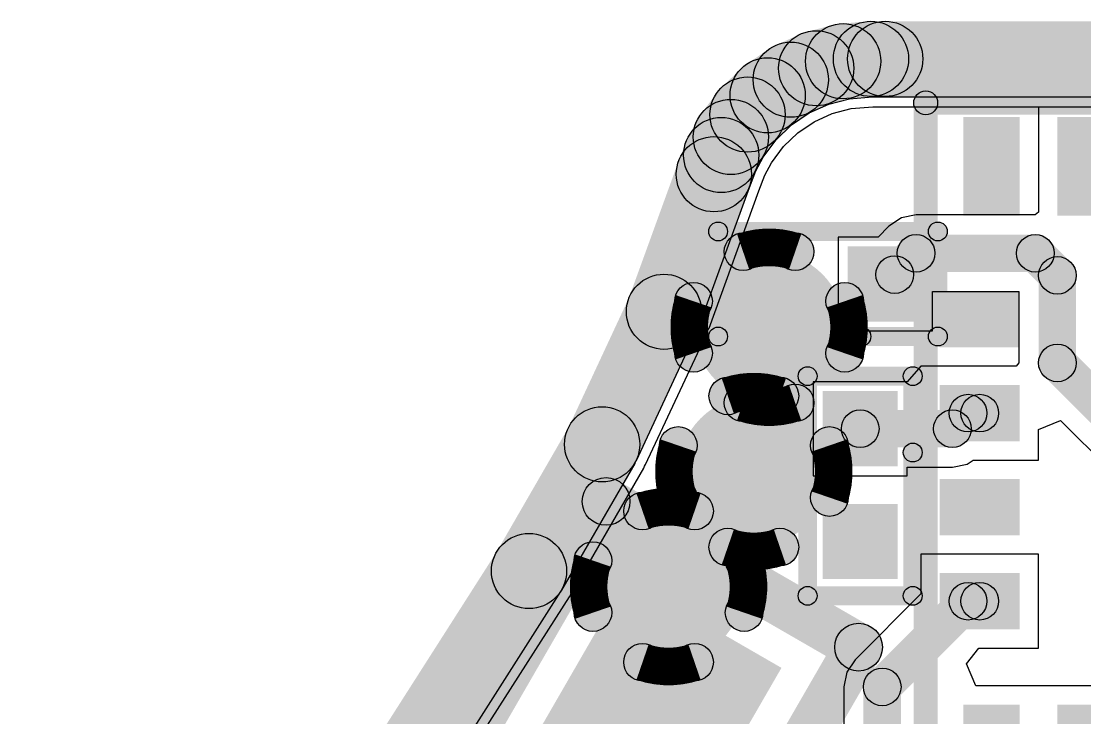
# Model space of a CAD drawing. Header units: millimetres. Extents: x -1.43 to 1.09, y -0.91 to 0.99.
# Drawn here: x -0.5406 to -0.318, y -0.4079 to -0.2621 of the extents above; entities that cross this region are included whole.
import ezdxf

# ---------------------------------------------------------------- set-up
doc = ezdxf.new("R2010")
doc.units = ezdxf.units.MM
doc.header["$MEASUREMENT"] = 0
for name, color, linetype in [('BottomLayer', 5, 'Continuous'), ('InternalPlane1', 76, 'Continuous'), ('InternalPlane2', 16, 'Continuous'), ('TopLayer', 1, 'Continuous'), ('TopOverlay', 2, 'Continuous'), ('TopPaste', 8, 'Continuous'), ('TopSolder', 216, 'Continuous'), ('ViaHoleLayer', 16, 'Continuous')]:
    doc.layers.add(name, color=color, linetype=linetype)

# ---------------------------------------------------------------- blocks, each defined once
blk = doc.blocks.new('BNO055_5')
at = {"layer": 'TopLayer'}
for points in [[(-0.09929, 0.04992), (-0.1111, 0.04992), (-0.1111, 0.07059), (-0.09929, 0.07059)], [(-0.07961, 0.04992), (-0.09142, 0.04992), (-0.09142, 0.07059), (-0.07961, 0.07059)], [(-0.05992, 0.04992), (-0.07173, 0.04992), (-0.07173, 0.07059), (-0.05992, 0.07059)], [(-0.04024, 0.04992), (-0.05205, 0.04992), (-0.05205, 0.07059), (-0.04024, 0.07059)], [(-0.02055, 0.04992), (-0.03236, 0.04992), (-0.03236, 0.07059), (-0.02055, 0.07059)], [(-0.00087, 0.04992), (-0.01268, 0.04992), (-0.01268, 0.07059), (-0.00087, 0.07059)], [(0.01882, 0.04992), (0.00701, 0.04992), (0.00701, 0.07059), (0.01882, 0.07059)], [(0.0385, 0.04992), (0.02669, 0.04992), (0.02669, 0.07059), (0.0385, 0.07059)], [(0.05819, 0.04992), (0.04638, 0.04992), (0.04638, 0.07059), (0.05819, 0.07059)], [(0.07787, 0.04992), (0.06606, 0.04992), (0.06606, 0.07059), (0.07787, 0.07059)], [(-0.09929, 0.03417), (-0.09929, 0.02236), (-0.11602, 0.02236), (-0.11602, 0.03417)], [(0.0828, 0.03417), (0.0828, 0.02236), (0.06606, 0.02236), (0.06606, 0.03417)], [(-0.09929, 0.01449), (-0.09929, 0.00268), (-0.11602, 0.00268), (-0.11602, 0.01449)], [(0.0828, 0.01449), (0.0828, 0.00268), (0.06606, 0.00268), (0.06606, 0.01449)], [(-0.09929, -0.0052), (-0.09929, -0.01701), (-0.11602, -0.01701), (-0.11602, -0.0052)], [(0.0828, -0.0052), (0.0828, -0.01701), (0.06606, -0.01701), (0.06606, -0.0052)], [(-0.09929, -0.02488), (-0.09929, -0.03669), (-0.11602, -0.03669), (-0.11602, -0.02488)], [(0.0828, -0.02488), (0.0828, -0.03669), (0.06606, -0.03669), (0.06606, -0.02488)], [(-0.09929, -0.07311), (-0.1111, -0.07311), (-0.1111, -0.05244), (-0.09929, -0.05244)], [(-0.07961, -0.07311), (-0.09142, -0.07311), (-0.09142, -0.05244), (-0.07961, -0.05244)], [(-0.05992, -0.07311), (-0.07173, -0.07311), (-0.07173, -0.05244), (-0.05992, -0.05244)], [(-0.04024, -0.07311), (-0.05205, -0.07311), (-0.05205, -0.05244), (-0.04024, -0.05244)], [(-0.02055, -0.07311), (-0.03236, -0.07311), (-0.03236, -0.05244), (-0.02055, -0.05244)], [(-0.00087, -0.07311), (-0.01268, -0.07311), (-0.01268, -0.05244), (-0.00087, -0.05244)], [(0.01882, -0.07311), (0.00701, -0.07311), (0.00701, -0.05244), (0.01882, -0.05244)], [(0.0385, -0.07311), (0.02669, -0.07311), (0.02669, -0.05244), (0.0385, -0.05244)], [(0.05819, -0.07311), (0.04638, -0.07311), (0.04638, -0.05244), (0.05819, -0.05244)], [(0.07787, -0.07311), (0.06606, -0.07311), (0.06606, -0.05244), (0.07787, -0.05244)]]:
    blk.add_hatch(color=1, dxfattribs=at).paths.add_polyline_path(points)
at = {"layer": 'TopOverlay'}
h = blk.add_hatch(color=2, dxfattribs=at)
edge = h.paths.add_edge_path()
edge.add_arc((-0.10717, 0.08929), 0.006, 0, 360)
h = blk.add_hatch(color=2, dxfattribs=at)
edge = h.paths.add_edge_path()
edge.add_arc((-0.09929, 0.08929), 0.006, 0, 360)
h = blk.add_hatch(color=2, dxfattribs=at)
edge = h.paths.add_edge_path()
edge.add_arc((-0.11898, 0.07354), 0.0025, 0, 360)
h = blk.add_hatch(color=2, dxfattribs=at)
edge = h.paths.add_edge_path()
edge.add_arc((-0.11898, 0.07354), 0.0025, 0, 360)
for points in [[(0.08575, 0.07604), (0.08575, 0.07104), (-0.11898, 0.07104), (-0.11898, 0.07604)], [(-0.12148, 0.07354), (-0.11648, 0.07354), (-0.11648, -0.07606), (-0.12148, -0.07606)], [(0.08325, 0.07354), (0.08825, 0.07354), (0.08825, -0.07606), (0.08325, -0.07606)], [(0.08575, -0.07356), (0.08575, -0.07856), (-0.11898, -0.07856), (-0.11898, -0.07356)]]:
    blk.add_hatch(color=2, dxfattribs=at).paths.add_polyline_path(points)
h = blk.add_hatch(color=2, dxfattribs=at)
edge = h.paths.add_edge_path()
edge.add_arc((0.08575, 0.07354), 0.0025, 0, 360)
h = blk.add_hatch(color=2, dxfattribs=at)
edge = h.paths.add_edge_path()
edge.add_arc((0.08575, 0.07354), 0.0025, 0, 360)
h = blk.add_hatch(color=2, dxfattribs=at)
edge = h.paths.add_edge_path()
edge.add_arc((-0.11898, -0.07606), 0.0025, 0, 360)
h = blk.add_hatch(color=2, dxfattribs=at)
edge = h.paths.add_edge_path()
edge.add_arc((-0.11898, -0.07606), 0.0025, 0, 360)
h = blk.add_hatch(color=2, dxfattribs=at)
edge = h.paths.add_edge_path()
edge.add_arc((0.08575, -0.07606), 0.0025, 0, 360)
h = blk.add_hatch(color=2, dxfattribs=at)
edge = h.paths.add_edge_path()
edge.add_arc((0.08575, -0.07606), 0.0025, 0, 360)
at = {"layer": 'TopPaste'}
for points in [[(-0.09929, 0.04992), (-0.1111, 0.04992), (-0.1111, 0.07059), (-0.09929, 0.07059)], [(-0.07961, 0.04992), (-0.09142, 0.04992), (-0.09142, 0.07059), (-0.07961, 0.07059)], [(-0.05992, 0.04992), (-0.07173, 0.04992), (-0.07173, 0.07059), (-0.05992, 0.07059)], [(-0.04024, 0.04992), (-0.05205, 0.04992), (-0.05205, 0.07059), (-0.04024, 0.07059)], [(-0.02055, 0.04992), (-0.03236, 0.04992), (-0.03236, 0.07059), (-0.02055, 0.07059)], [(-0.00087, 0.04992), (-0.01268, 0.04992), (-0.01268, 0.07059), (-0.00087, 0.07059)], [(0.01882, 0.04992), (0.00701, 0.04992), (0.00701, 0.07059), (0.01882, 0.07059)], [(0.0385, 0.04992), (0.02669, 0.04992), (0.02669, 0.07059), (0.0385, 0.07059)], [(0.05819, 0.04992), (0.04638, 0.04992), (0.04638, 0.07059), (0.05819, 0.07059)], [(0.07787, 0.04992), (0.06606, 0.04992), (0.06606, 0.07059), (0.07787, 0.07059)], [(-0.09929, 0.03417), (-0.09929, 0.02236), (-0.11602, 0.02236), (-0.11602, 0.03417)], [(0.0828, 0.03417), (0.0828, 0.02236), (0.06606, 0.02236), (0.06606, 0.03417)], [(-0.09929, 0.01449), (-0.09929, 0.00268), (-0.11602, 0.00268), (-0.11602, 0.01449)], [(0.0828, 0.01449), (0.0828, 0.00268), (0.06606, 0.00268), (0.06606, 0.01449)], [(-0.09929, -0.0052), (-0.09929, -0.01701), (-0.11602, -0.01701), (-0.11602, -0.0052)], [(0.0828, -0.0052), (0.0828, -0.01701), (0.06606, -0.01701), (0.06606, -0.0052)], [(-0.09929, -0.02488), (-0.09929, -0.03669), (-0.11602, -0.03669), (-0.11602, -0.02488)], [(0.0828, -0.02488), (0.0828, -0.03669), (0.06606, -0.03669), (0.06606, -0.02488)], [(-0.09929, -0.07311), (-0.1111, -0.07311), (-0.1111, -0.05244), (-0.09929, -0.05244)], [(-0.07961, -0.07311), (-0.09142, -0.07311), (-0.09142, -0.05244), (-0.07961, -0.05244)], [(-0.05992, -0.07311), (-0.07173, -0.07311), (-0.07173, -0.05244), (-0.05992, -0.05244)], [(-0.04024, -0.07311), (-0.05205, -0.07311), (-0.05205, -0.05244), (-0.04024, -0.05244)], [(-0.02055, -0.07311), (-0.03236, -0.07311), (-0.03236, -0.05244), (-0.02055, -0.05244)], [(-0.00087, -0.07311), (-0.01268, -0.07311), (-0.01268, -0.05244), (-0.00087, -0.05244)], [(0.01882, -0.07311), (0.00701, -0.07311), (0.00701, -0.05244), (0.01882, -0.05244)], [(0.0385, -0.07311), (0.02669, -0.07311), (0.02669, -0.05244), (0.0385, -0.05244)], [(0.05819, -0.07311), (0.04638, -0.07311), (0.04638, -0.05244), (0.05819, -0.05244)], [(0.07787, -0.07311), (0.06606, -0.07311), (0.06606, -0.05244), (0.07787, -0.05244)]]:
    blk.add_hatch(color=8, dxfattribs=at).paths.add_polyline_path(points)
at = {"layer": 'TopSolder'}
for points in [[(-0.09929, 0.04992), (-0.1111, 0.04992), (-0.1111, 0.07059), (-0.09929, 0.07059)], [(-0.07961, 0.04992), (-0.09142, 0.04992), (-0.09142, 0.07059), (-0.07961, 0.07059)], [(-0.05992, 0.04992), (-0.07173, 0.04992), (-0.07173, 0.07059), (-0.05992, 0.07059)], [(-0.04024, 0.04992), (-0.05205, 0.04992), (-0.05205, 0.07059), (-0.04024, 0.07059)], [(-0.02055, 0.04992), (-0.03236, 0.04992), (-0.03236, 0.07059), (-0.02055, 0.07059)], [(-0.00087, 0.04992), (-0.01268, 0.04992), (-0.01268, 0.07059), (-0.00087, 0.07059)], [(0.01882, 0.04992), (0.00701, 0.04992), (0.00701, 0.07059), (0.01882, 0.07059)], [(0.0385, 0.04992), (0.02669, 0.04992), (0.02669, 0.07059), (0.0385, 0.07059)], [(0.05819, 0.04992), (0.04638, 0.04992), (0.04638, 0.07059), (0.05819, 0.07059)], [(0.07787, 0.04992), (0.06606, 0.04992), (0.06606, 0.07059), (0.07787, 0.07059)], [(-0.09929, 0.03417), (-0.09929, 0.02236), (-0.11602, 0.02236), (-0.11602, 0.03417)], [(0.0828, 0.03417), (0.0828, 0.02236), (0.06606, 0.02236), (0.06606, 0.03417)], [(-0.09929, 0.01449), (-0.09929, 0.00268), (-0.11602, 0.00268), (-0.11602, 0.01449)], [(0.0828, 0.01449), (0.0828, 0.00268), (0.06606, 0.00268), (0.06606, 0.01449)], [(-0.09929, -0.0052), (-0.09929, -0.01701), (-0.11602, -0.01701), (-0.11602, -0.0052)], [(0.0828, -0.0052), (0.0828, -0.01701), (0.06606, -0.01701), (0.06606, -0.0052)], [(-0.09929, -0.02488), (-0.09929, -0.03669), (-0.11602, -0.03669), (-0.11602, -0.02488)], [(0.0828, -0.02488), (0.0828, -0.03669), (0.06606, -0.03669), (0.06606, -0.02488)], [(-0.09929, -0.07311), (-0.1111, -0.07311), (-0.1111, -0.05244), (-0.09929, -0.05244)], [(-0.07961, -0.07311), (-0.09142, -0.07311), (-0.09142, -0.05244), (-0.07961, -0.05244)], [(-0.05992, -0.07311), (-0.07173, -0.07311), (-0.07173, -0.05244), (-0.05992, -0.05244)], [(-0.04024, -0.07311), (-0.05205, -0.07311), (-0.05205, -0.05244), (-0.04024, -0.05244)], [(-0.02055, -0.07311), (-0.03236, -0.07311), (-0.03236, -0.05244), (-0.02055, -0.05244)], [(-0.00087, -0.07311), (-0.01268, -0.07311), (-0.01268, -0.05244), (-0.00087, -0.05244)], [(0.01882, -0.07311), (0.00701, -0.07311), (0.00701, -0.05244), (0.01882, -0.05244)], [(0.0385, -0.07311), (0.02669, -0.07311), (0.02669, -0.05244), (0.0385, -0.05244)], [(0.05819, -0.07311), (0.04638, -0.07311), (0.04638, -0.05244), (0.05819, -0.05244)], [(0.07787, -0.07311), (0.06606, -0.07311), (0.06606, -0.05244), (0.07787, -0.05244)]]:
    blk.add_hatch(color=216, dxfattribs=at).paths.add_polyline_path(points)
at = {"layer": 'TopOverlay', "const_width": 0.012}
blk.add_lwpolyline([(-0.09929, 0.08929, 1), (-0.10717, 0.08929, 1)], format="xyb", close=True, dxfattribs=at)
at = {"layer": 'TopOverlay'}
for centre, radius in [((-0.10717, 0.08929), 0.006), ((-0.09929, 0.08929), 0.006), ((-0.11898, 0.07354), 0.0025), ((-0.11898, 0.07354), 0.0025), ((0.08575, 0.07354), 0.0025), ((0.08575, 0.07354), 0.0025), ((-0.11898, -0.07606), 0.0025), ((-0.11898, -0.07606), 0.0025), ((0.08575, -0.07606), 0.0025), ((0.08575, -0.07606), 0.0025)]:
    blk.add_circle(centre, radius, dxfattribs=at)
blk = doc.blocks.new('PASSIVE__0201__0603__8')
at = {"layer": 'TopLayer'}
for points in [[(-0.00591, 0.00591), (0.00591, 0.00591), (0.00591, -0.00591), (-0.00591, -0.00591)], [(0.01772, 0.00591), (0.02953, 0.00591), (0.02953, -0.00591), (0.01772, -0.00591)]]:
    blk.add_hatch(color=1, dxfattribs=at).paths.add_polyline_path(points)
at = {"layer": 'TopOverlay'}
h = blk.add_hatch(color=2, dxfattribs=at)
edge = h.paths.add_edge_path()
edge.add_arc((-0.011, 0.011), 0.00197, 0, 360)
h = blk.add_hatch(color=2, dxfattribs=at)
edge = h.paths.add_edge_path()
edge.add_arc((-0.011, 0.011), 0.00197, 0, 360)
for points in [[(0.005, 0.01297), (0.005, 0.00903), (-0.011, 0.00903), (-0.011, 0.01297)], [(0.035, 0.01297), (0.035, 0.00903), (0.005, 0.00903), (0.005, 0.01297)], [(-0.00903, -0.011), (-0.01297, -0.011), (-0.01297, 0.011), (-0.00903, 0.011)], [(0.03697, -0.011), (0.03303, -0.011), (0.03303, 0.011), (0.03697, 0.011)], [(0.035, -0.00903), (0.035, -0.01297), (-0.011, -0.01297), (-0.011, -0.00903)]]:
    blk.add_hatch(color=2, dxfattribs=at).paths.add_polyline_path(points)
h = blk.add_hatch(color=2, dxfattribs=at)
edge = h.paths.add_edge_path()
edge.add_arc((0.005, 0.011), 0.00197, 0, 360)
h = blk.add_hatch(color=2, dxfattribs=at)
edge = h.paths.add_edge_path()
edge.add_arc((0.005, 0.011), 0.00197, 0, 360)
h = blk.add_hatch(color=2, dxfattribs=at)
edge = h.paths.add_edge_path()
edge.add_arc((0.035, 0.011), 0.00197, 0, 360)
h = blk.add_hatch(color=2, dxfattribs=at)
edge = h.paths.add_edge_path()
edge.add_arc((0.035, 0.011), 0.00197, 0, 360)
h = blk.add_hatch(color=2, dxfattribs=at)
edge = h.paths.add_edge_path()
edge.add_arc((-0.011, -0.011), 0.00197, 0, 360)
h = blk.add_hatch(color=2, dxfattribs=at)
edge = h.paths.add_edge_path()
edge.add_arc((-0.011, -0.011), 0.00197, 0, 360)
h = blk.add_hatch(color=2, dxfattribs=at)
edge = h.paths.add_edge_path()
edge.add_arc((0.035, -0.011), 0.00197, 0, 360)
h = blk.add_hatch(color=2, dxfattribs=at)
edge = h.paths.add_edge_path()
edge.add_arc((0.035, -0.011), 0.00197, 0, 360)
at = {"layer": 'TopPaste'}
for points in [[(-0.00591, 0.00591), (0.00591, 0.00591), (0.00591, -0.00591), (-0.00591, -0.00591)], [(0.01772, 0.00591), (0.02953, 0.00591), (0.02953, -0.00591), (0.01772, -0.00591)]]:
    blk.add_hatch(color=8, dxfattribs=at).paths.add_polyline_path(points)
at = {"layer": 'TopSolder'}
for points in [[(-0.00787, 0.00787), (0.00787, 0.00787), (0.00787, -0.00787), (-0.00787, -0.00787)], [(0.01575, 0.00787), (0.0315, 0.00787), (0.0315, -0.00787), (0.01575, -0.00787)]]:
    blk.add_hatch(color=216, dxfattribs=at).paths.add_polyline_path(points)
at = {"layer": 'TopOverlay'}
for centre in [(-0.011, 0.011), (-0.011, 0.011), (0.005, 0.011), (0.005, 0.011), (0.035, 0.011), (0.035, 0.011), (-0.011, -0.011), (-0.011, -0.011), (0.035, -0.011), (0.035, -0.011)]:
    blk.add_circle(centre, 0.00197, dxfattribs=at)
blk = doc.blocks.new('PASSIVE__0201__0603__9')
at = {"layer": 'TopLayer'}
for points in [[(-0.00591, 0.00591), (0.00591, 0.00591), (0.00591, -0.00591), (-0.00591, -0.00591)], [(0.01772, 0.00591), (0.02953, 0.00591), (0.02953, -0.00591), (0.01772, -0.00591)]]:
    blk.add_hatch(color=1, dxfattribs=at).paths.add_polyline_path(points)
at = {"layer": 'TopOverlay'}
h = blk.add_hatch(color=2, dxfattribs=at)
edge = h.paths.add_edge_path()
edge.add_arc((-0.011, 0.011), 0.00197, 0, 360)
h = blk.add_hatch(color=2, dxfattribs=at)
edge = h.paths.add_edge_path()
edge.add_arc((-0.011, 0.011), 0.00197, 0, 360)
for points in [[(0.005, 0.01297), (0.005, 0.00903), (-0.011, 0.00903), (-0.011, 0.01297)], [(0.035, 0.01297), (0.035, 0.00903), (0.005, 0.00903), (0.005, 0.01297)], [(-0.01297, 0.011), (-0.00903, 0.011), (-0.00903, -0.011), (-0.01297, -0.011)], [(0.03303, 0.011), (0.03697, 0.011), (0.03697, -0.011), (0.03303, -0.011)], [(0.035, -0.00903), (0.035, -0.01297), (-0.011, -0.01297), (-0.011, -0.00903)]]:
    blk.add_hatch(color=2, dxfattribs=at).paths.add_polyline_path(points)
h = blk.add_hatch(color=2, dxfattribs=at)
edge = h.paths.add_edge_path()
edge.add_arc((0.005, 0.011), 0.00197, 0, 360)
h = blk.add_hatch(color=2, dxfattribs=at)
edge = h.paths.add_edge_path()
edge.add_arc((0.005, 0.011), 0.00197, 0, 360)
h = blk.add_hatch(color=2, dxfattribs=at)
edge = h.paths.add_edge_path()
edge.add_arc((0.035, 0.011), 0.00197, 0, 360)
h = blk.add_hatch(color=2, dxfattribs=at)
edge = h.paths.add_edge_path()
edge.add_arc((0.035, 0.011), 0.00197, 0, 360)
h = blk.add_hatch(color=2, dxfattribs=at)
edge = h.paths.add_edge_path()
edge.add_arc((-0.011, -0.011), 0.00197, 0, 360)
h = blk.add_hatch(color=2, dxfattribs=at)
edge = h.paths.add_edge_path()
edge.add_arc((-0.011, -0.011), 0.00197, 0, 360)
h = blk.add_hatch(color=2, dxfattribs=at)
edge = h.paths.add_edge_path()
edge.add_arc((0.035, -0.011), 0.00197, 0, 360)
h = blk.add_hatch(color=2, dxfattribs=at)
edge = h.paths.add_edge_path()
edge.add_arc((0.035, -0.011), 0.00197, 0, 360)
at = {"layer": 'TopPaste'}
for points in [[(-0.00591, 0.00591), (0.00591, 0.00591), (0.00591, -0.00591), (-0.00591, -0.00591)], [(0.01772, 0.00591), (0.02953, 0.00591), (0.02953, -0.00591), (0.01772, -0.00591)]]:
    blk.add_hatch(color=8, dxfattribs=at).paths.add_polyline_path(points)
at = {"layer": 'TopSolder'}
for points in [[(-0.00787, 0.00787), (0.00787, 0.00787), (0.00787, -0.00787), (-0.00787, -0.00787)], [(0.01575, 0.00787), (0.0315, 0.00787), (0.0315, -0.00787), (0.01575, -0.00787)]]:
    blk.add_hatch(color=216, dxfattribs=at).paths.add_polyline_path(points)
at = {"layer": 'TopOverlay'}
for centre in [(-0.011, 0.011), (-0.011, 0.011), (0.005, 0.011), (0.005, 0.011), (0.035, 0.011), (0.035, 0.011), (-0.011, -0.011), (-0.011, -0.011), (0.035, -0.011), (0.035, -0.011)]:
    blk.add_circle(centre, 0.00197, dxfattribs=at)
blk = doc.blocks.new('P________0603__1608__28')
at = {"layer": 'TopLayer'}
for points in [[(-0.04724, 0.0187), (-0.00984, 0.0187), (-0.00984, -0.0187), (-0.04724, -0.0187)], [(0.00984, 0.0187), (0.04724, 0.0187), (0.04724, -0.0187), (0.00984, -0.0187)]]:
    blk.add_hatch(color=1, dxfattribs=at).paths.add_polyline_path(points)
at = {"layer": 'TopOverlay'}
h = blk.add_hatch(color=2, dxfattribs=at)
edge = h.paths.add_edge_path()
edge.add_arc((-0.05906, 0.03051), 0.005, 0, 360)
h = blk.add_hatch(color=2, dxfattribs=at)
edge = h.paths.add_edge_path()
edge.add_arc((-0.05906, 0.03051), 0.005, 0, 360)
for points in [[(0.05906, 0.03551), (0.05906, 0.02551), (-0.05906, 0.02551), (-0.05906, 0.03551)], [(-0.05405, -0.03051), (-0.06406, -0.03051), (-0.06406, 0.03051), (-0.05405, 0.03051)], [(0.06406, -0.03051), (0.05405, -0.03051), (0.05405, 0.03051), (0.06406, 0.03051)], [(0.05906, -0.02551), (0.05906, -0.03551), (-0.05906, -0.03551), (-0.05906, -0.02551)]]:
    blk.add_hatch(color=2, dxfattribs=at).paths.add_polyline_path(points)
h = blk.add_hatch(color=2, dxfattribs=at)
edge = h.paths.add_edge_path()
edge.add_arc((0.05906, 0.03051), 0.005, 0, 360)
h = blk.add_hatch(color=2, dxfattribs=at)
edge = h.paths.add_edge_path()
edge.add_arc((0.05906, 0.03051), 0.005, 0, 360)
h = blk.add_hatch(color=2, dxfattribs=at)
edge = h.paths.add_edge_path()
edge.add_arc((-0.05906, -0.03051), 0.005, 0, 360)
h = blk.add_hatch(color=2, dxfattribs=at)
edge = h.paths.add_edge_path()
edge.add_arc((-0.05906, -0.03051), 0.005, 0, 360)
h = blk.add_hatch(color=2, dxfattribs=at)
edge = h.paths.add_edge_path()
edge.add_arc((0.05906, -0.03051), 0.005, 0, 360)
h = blk.add_hatch(color=2, dxfattribs=at)
edge = h.paths.add_edge_path()
edge.add_arc((0.05906, -0.03051), 0.005, 0, 360)
at = {"layer": 'TopPaste'}
for points in [[(-0.04724, 0.0187), (-0.00984, 0.0187), (-0.00984, -0.0187), (-0.04724, -0.0187)], [(0.00984, 0.0187), (0.04724, 0.0187), (0.04724, -0.0187), (0.00984, -0.0187)]]:
    blk.add_hatch(color=8, dxfattribs=at).paths.add_polyline_path(points)
at = {"layer": 'TopSolder'}
for points in [[(-0.04724, 0.0187), (-0.00984, 0.0187), (-0.00984, -0.0187), (-0.04724, -0.0187)], [(0.00984, 0.0187), (0.04724, 0.0187), (0.04724, -0.0187), (0.00984, -0.0187)]]:
    blk.add_hatch(color=216, dxfattribs=at).paths.add_polyline_path(points)
at = {"layer": 'TopOverlay'}
for centre in [(-0.05906, 0.03051), (-0.05906, 0.03051), (0.05906, 0.03051), (0.05906, 0.03051), (-0.05906, -0.03051), (-0.05906, -0.03051), (0.05906, -0.03051), (0.05906, -0.03051)]:
    blk.add_circle(centre, 0.005, dxfattribs=at)

msp = doc.modelspace()

# ---------------------------------------------------------------- hatches: boundary and pattern name
at = {"layer": 'BottomLayer'}
h = msp.add_hatch(color=5, dxfattribs=at)
edge = h.paths.add_edge_path()
edge.add_arc((-0.38409, -0.32616), 0.01181, 0, 360)
h = msp.add_hatch(color=5, dxfattribs=at)
edge = h.paths.add_edge_path()
edge.add_arc((-0.38729, -0.35636), 0.01181, 0, 360)
h = msp.add_hatch(color=5, dxfattribs=at)
edge = h.paths.add_edge_path()
edge.add_arc((-0.40514, -0.38046), 0.01181, 0, 360)
at = {"layer": 'InternalPlane1'}
h = msp.add_hatch(color=76, dxfattribs=at)
edge = h.paths.add_edge_path()
edge.add_arc((-0.3686, -0.27046), 0.00787, 0, 360)
h = msp.add_hatch(color=76, dxfattribs=at)
edge = h.paths.add_edge_path()
edge.add_arc((-0.3686, -0.27046), 0.00787, 0, 360)
h = msp.add_hatch(color=76, dxfattribs=at)
edge = h.paths.add_edge_path()
edge.add_arc((-0.36278, -0.26997), 0.00787, 0, 360)
h = msp.add_hatch(color=76, dxfattribs=at)
edge = h.paths.add_edge_path()
edge.add_arc((-0.36278, -0.26997), 0.00787, 0, 360)
for points in [[(-0.36793, -0.27831), (-0.36927, -0.26262), (-0.36345, -0.26212), (-0.36212, -0.27781)], [(-0.36278, -0.27784), (-0.36278, -0.26209), (-0.35979, -0.26209), (-0.35979, -0.27784)], [(-0.35979, -0.27784), (-0.35979, -0.26209), (-0.13978, -0.26209), (-0.13978, -0.27784)], [(-0.37632, -0.28151), (-0.3828, -0.26715), (-0.37748, -0.26475), (-0.371, -0.27911)], [(-0.37226, -0.27955), (-0.37622, -0.26431), (-0.37058, -0.26284), (-0.36662, -0.27808)], [(-0.38, -0.28412), (-0.3888, -0.27107), (-0.38397, -0.2678), (-0.37516, -0.28086)], [(-0.38317, -0.28732), (-0.39406, -0.27594), (-0.38984, -0.2719), (-0.37896, -0.28328)], [(-0.38577, -0.291), (-0.39841, -0.28162), (-0.39494, -0.27694), (-0.38229, -0.28632)], [(-0.38717, -0.29382), (-0.40106, -0.28639), (-0.39903, -0.2826), (-0.38515, -0.29003)], [(-0.38831, -0.29694), (-0.40301, -0.2913), (-0.40147, -0.28728), (-0.38677, -0.29292)], [(-0.3987, -0.32559), (-0.41351, -0.32022), (-0.40306, -0.29143), (-0.38826, -0.2968)], [(-0.4119, -0.354), (-0.42617, -0.34735), (-0.41324, -0.31958), (-0.39897, -0.32623)], [(-0.42754, -0.38113), (-0.44117, -0.37326), (-0.42586, -0.34674), (-0.41222, -0.35461)], [(-0.52735, -0.53751), (-0.54063, -0.52904), (-0.44099, -0.37296), (-0.42772, -0.38143)]]:
    msp.add_hatch(color=76, dxfattribs=at).paths.add_polyline_path(points)
h = msp.add_hatch(color=76, dxfattribs=at)
edge = h.paths.add_edge_path()
edge.add_arc((-0.35979, -0.26997), 0.00787, 0, 360)
h = msp.add_hatch(color=76, dxfattribs=at)
edge = h.paths.add_edge_path()
edge.add_arc((-0.35979, -0.26997), 0.00787, 0, 360)
h = msp.add_hatch(color=76, dxfattribs=at)
edge = h.paths.add_edge_path()
edge.add_arc((-0.37424, -0.27193), 0.00787, 0, 360)
h = msp.add_hatch(color=76, dxfattribs=at)
edge = h.paths.add_edge_path()
edge.add_arc((-0.37424, -0.27193), 0.00787, 0, 360)
h = msp.add_hatch(color=76, dxfattribs=at)
edge = h.paths.add_edge_path()
edge.add_arc((-0.37956, -0.27433), 0.00787, 0, 360)
h = msp.add_hatch(color=76, dxfattribs=at)
edge = h.paths.add_edge_path()
edge.add_arc((-0.37956, -0.27433), 0.00787, 0, 360)
h = msp.add_hatch(color=76, dxfattribs=at)
edge = h.paths.add_edge_path()
edge.add_arc((-0.3844, -0.27759), 0.00787, 0, 360)
h = msp.add_hatch(color=76, dxfattribs=at)
edge = h.paths.add_edge_path()
edge.add_arc((-0.3844, -0.27759), 0.00787, 0, 360)
h = msp.add_hatch(color=76, dxfattribs=at)
edge = h.paths.add_edge_path()
edge.add_arc((-0.38861, -0.28163), 0.00787, 0, 360)
h = msp.add_hatch(color=76, dxfattribs=at)
edge = h.paths.add_edge_path()
edge.add_arc((-0.38861, -0.28163), 0.00787, 0, 360)
h = msp.add_hatch(color=76, dxfattribs=at)
edge = h.paths.add_edge_path()
edge.add_arc((-0.39209, -0.28631), 0.00787, 0, 360)
h = msp.add_hatch(color=76, dxfattribs=at)
edge = h.paths.add_edge_path()
edge.add_arc((-0.39209, -0.28631), 0.00787, 0, 360)
h = msp.add_hatch(color=76, dxfattribs=at)
edge = h.paths.add_edge_path()
edge.add_arc((-0.39412, -0.2901), 0.00787, 0, 360)
h = msp.add_hatch(color=76, dxfattribs=at)
edge = h.paths.add_edge_path()
edge.add_arc((-0.39412, -0.2901), 0.00787, 0, 360)
h = msp.add_hatch(color=76, dxfattribs=at)
edge = h.paths.add_edge_path()
edge.add_arc((-0.39566, -0.29412), 0.00787, 0, 360)
h = msp.add_hatch(color=76, dxfattribs=at)
edge = h.paths.add_edge_path()
edge.add_arc((-0.39566, -0.29412), 0.00787, 0, 360)
h = msp.add_hatch(color=76, dxfattribs=at)
edge = h.paths.add_edge_path()
edge.add_arc((-0.38954, -0.31033), 0.00394, 0, 360)
h = msp.add_hatch(color=76, dxfattribs=at)
edge = h.paths.add_edge_path()
edge.add_arc((-0.37864, -0.31033), 0.00394, 0, 360)
h = msp.add_hatch(color=76, dxfattribs=at)
edge = h.paths.add_edge_path()
edge.add_arc((-0.4061, -0.32291), 0.00787, 0, 360)
h = msp.add_hatch(color=76, dxfattribs=at)
edge = h.paths.add_edge_path()
edge.add_arc((-0.4061, -0.32291), 0.00787, 0, 360)
h = msp.add_hatch(color=76, dxfattribs=at)
edge = h.paths.add_edge_path()
edge.add_arc((-0.39991, -0.32071), 0.00394, 0, 360)
h = msp.add_hatch(color=76, dxfattribs=at)
edge = h.paths.add_edge_path()
edge.add_arc((-0.36827, -0.32071), 0.00394, 0, 360)
h = msp.add_hatch(color=76, dxfattribs=at)
edge = h.paths.add_edge_path()
edge.add_arc((-0.39991, -0.3316), 0.00394, 0, 360)
h = msp.add_hatch(color=76, dxfattribs=at)
edge = h.paths.add_edge_path()
edge.add_arc((-0.36827, -0.3316), 0.00394, 0, 360)
h = msp.add_hatch(color=76, dxfattribs=at)
edge = h.paths.add_edge_path()
edge.add_arc((-0.39274, -0.34054), 0.00394, 0, 360)
h = msp.add_hatch(color=76, dxfattribs=at)
edge = h.paths.add_edge_path()
edge.add_arc((-0.38954, -0.34198), 0.00394, 0, 360)
h = msp.add_hatch(color=76, dxfattribs=at)
edge = h.paths.add_edge_path()
edge.add_arc((-0.38184, -0.34054), 0.00394, 0, 360)
h = msp.add_hatch(color=76, dxfattribs=at)
edge = h.paths.add_edge_path()
edge.add_arc((-0.37864, -0.34198), 0.00394, 0, 360)
h = msp.add_hatch(color=76, dxfattribs=at)
edge = h.paths.add_edge_path()
edge.add_arc((-0.41904, -0.35067), 0.00787, 0, 360)
h = msp.add_hatch(color=76, dxfattribs=at)
edge = h.paths.add_edge_path()
edge.add_arc((-0.41904, -0.35067), 0.00787, 0, 360)
h = msp.add_hatch(color=76, dxfattribs=at)
edge = h.paths.add_edge_path()
edge.add_arc((-0.40311, -0.35091), 0.00394, 0, 360)
h = msp.add_hatch(color=76, dxfattribs=at)
edge = h.paths.add_edge_path()
edge.add_arc((-0.37147, -0.35091), 0.00394, 0, 360)
h = msp.add_hatch(color=76, dxfattribs=at)
edge = h.paths.add_edge_path()
edge.add_arc((-0.40311, -0.36181), 0.00394, 0, 360)
h = msp.add_hatch(color=76, dxfattribs=at)
edge = h.paths.add_edge_path()
edge.add_arc((-0.37147, -0.36181), 0.00394, 0, 360)
h = msp.add_hatch(color=76, dxfattribs=at)
edge = h.paths.add_edge_path()
edge.add_arc((-0.41059, -0.36464), 0.00394, 0, 360)
h = msp.add_hatch(color=76, dxfattribs=at)
edge = h.paths.add_edge_path()
edge.add_arc((-0.3997, -0.36464), 0.00394, 0, 360)
h = msp.add_hatch(color=76, dxfattribs=at)
edge = h.paths.add_edge_path()
edge.add_arc((-0.43435, -0.3772), 0.00787, 0, 360)
h = msp.add_hatch(color=76, dxfattribs=at)
edge = h.paths.add_edge_path()
edge.add_arc((-0.43435, -0.3772), 0.00787, 0, 360)
h = msp.add_hatch(color=76, dxfattribs=at)
edge = h.paths.add_edge_path()
edge.add_arc((-0.39274, -0.37218), 0.00394, 0, 360)
h = msp.add_hatch(color=76, dxfattribs=at)
edge = h.paths.add_edge_path()
edge.add_arc((-0.38184, -0.37218), 0.00394, 0, 360)
h = msp.add_hatch(color=76, dxfattribs=at)
edge = h.paths.add_edge_path()
edge.add_arc((-0.42096, -0.37501), 0.00394, 0, 360)
h = msp.add_hatch(color=76, dxfattribs=at)
edge = h.paths.add_edge_path()
edge.add_arc((-0.38932, -0.37501), 0.00394, 0, 360)
h = msp.add_hatch(color=76, dxfattribs=at)
edge = h.paths.add_edge_path()
edge.add_arc((-0.42096, -0.38591), 0.00394, 0, 360)
h = msp.add_hatch(color=76, dxfattribs=at)
edge = h.paths.add_edge_path()
edge.add_arc((-0.38932, -0.38591), 0.00394, 0, 360)
h = msp.add_hatch(color=76, dxfattribs=at)
edge = h.paths.add_edge_path()
edge.add_arc((-0.41059, -0.39628), 0.00394, 0, 360)
h = msp.add_hatch(color=76, dxfattribs=at)
edge = h.paths.add_edge_path()
edge.add_arc((-0.3997, -0.39628), 0.00394, 0, 360)
at = {"layer": 'InternalPlane2'}
h = msp.add_hatch(color=16, dxfattribs=at)
edge = h.paths.add_edge_path()
edge.add_arc((-0.3686, -0.27046), 0.00787, 0, 360)
h = msp.add_hatch(color=16, dxfattribs=at)
edge = h.paths.add_edge_path()
edge.add_arc((-0.3686, -0.27046), 0.00787, 0, 360)
h = msp.add_hatch(color=16, dxfattribs=at)
edge = h.paths.add_edge_path()
edge.add_arc((-0.36278, -0.26997), 0.00787, 0, 360)
h = msp.add_hatch(color=16, dxfattribs=at)
edge = h.paths.add_edge_path()
edge.add_arc((-0.36278, -0.26997), 0.00787, 0, 360)
for points in [[(-0.36793, -0.27831), (-0.36927, -0.26262), (-0.36345, -0.26212), (-0.36212, -0.27781)], [(-0.36278, -0.27784), (-0.36278, -0.26209), (-0.35979, -0.26209), (-0.35979, -0.27784)], [(-0.35979, -0.27784), (-0.35979, -0.26209), (-0.13978, -0.26209), (-0.13978, -0.27784)], [(-0.37632, -0.28151), (-0.3828, -0.26715), (-0.37748, -0.26475), (-0.371, -0.27911)], [(-0.37226, -0.27955), (-0.37622, -0.26431), (-0.37058, -0.26284), (-0.36662, -0.27808)], [(-0.38, -0.28412), (-0.3888, -0.27107), (-0.38397, -0.2678), (-0.37516, -0.28086)], [(-0.38317, -0.28732), (-0.39406, -0.27594), (-0.38984, -0.2719), (-0.37896, -0.28328)], [(-0.38577, -0.291), (-0.39841, -0.28162), (-0.39494, -0.27694), (-0.38229, -0.28632)], [(-0.38717, -0.29382), (-0.40106, -0.28639), (-0.39903, -0.2826), (-0.38515, -0.29003)], [(-0.38831, -0.29694), (-0.40301, -0.2913), (-0.40147, -0.28728), (-0.38677, -0.29292)], [(-0.3987, -0.32559), (-0.41351, -0.32022), (-0.40306, -0.29143), (-0.38826, -0.2968)], [(-0.4119, -0.354), (-0.42617, -0.34735), (-0.41324, -0.31958), (-0.39897, -0.32623)], [(-0.42754, -0.38113), (-0.44117, -0.37326), (-0.42586, -0.34674), (-0.41222, -0.35461)], [(-0.52735, -0.53751), (-0.54063, -0.52904), (-0.44099, -0.37296), (-0.42772, -0.38143)]]:
    msp.add_hatch(color=16, dxfattribs=at).paths.add_polyline_path(points)
h = msp.add_hatch(color=16, dxfattribs=at)
edge = h.paths.add_edge_path()
edge.add_arc((-0.35979, -0.26997), 0.00787, 0, 360)
h = msp.add_hatch(color=16, dxfattribs=at)
edge = h.paths.add_edge_path()
edge.add_arc((-0.35979, -0.26997), 0.00787, 0, 360)
h = msp.add_hatch(color=16, dxfattribs=at)
edge = h.paths.add_edge_path()
edge.add_arc((-0.37424, -0.27193), 0.00787, 0, 360)
h = msp.add_hatch(color=16, dxfattribs=at)
edge = h.paths.add_edge_path()
edge.add_arc((-0.37424, -0.27193), 0.00787, 0, 360)
h = msp.add_hatch(color=16, dxfattribs=at)
edge = h.paths.add_edge_path()
edge.add_arc((-0.37956, -0.27433), 0.00787, 0, 360)
h = msp.add_hatch(color=16, dxfattribs=at)
edge = h.paths.add_edge_path()
edge.add_arc((-0.37956, -0.27433), 0.00787, 0, 360)
h = msp.add_hatch(color=16, dxfattribs=at)
edge = h.paths.add_edge_path()
edge.add_arc((-0.3844, -0.27759), 0.00787, 0, 360)
h = msp.add_hatch(color=16, dxfattribs=at)
edge = h.paths.add_edge_path()
edge.add_arc((-0.3844, -0.27759), 0.00787, 0, 360)
h = msp.add_hatch(color=16, dxfattribs=at)
edge = h.paths.add_edge_path()
edge.add_arc((-0.38861, -0.28163), 0.00787, 0, 360)
h = msp.add_hatch(color=16, dxfattribs=at)
edge = h.paths.add_edge_path()
edge.add_arc((-0.38861, -0.28163), 0.00787, 0, 360)
h = msp.add_hatch(color=16, dxfattribs=at)
edge = h.paths.add_edge_path()
edge.add_arc((-0.39209, -0.28631), 0.00787, 0, 360)
h = msp.add_hatch(color=16, dxfattribs=at)
edge = h.paths.add_edge_path()
edge.add_arc((-0.39209, -0.28631), 0.00787, 0, 360)
h = msp.add_hatch(color=16, dxfattribs=at)
edge = h.paths.add_edge_path()
edge.add_arc((-0.39412, -0.2901), 0.00787, 0, 360)
h = msp.add_hatch(color=16, dxfattribs=at)
edge = h.paths.add_edge_path()
edge.add_arc((-0.39412, -0.2901), 0.00787, 0, 360)
h = msp.add_hatch(color=16, dxfattribs=at)
edge = h.paths.add_edge_path()
edge.add_arc((-0.39566, -0.29412), 0.00787, 0, 360)
h = msp.add_hatch(color=16, dxfattribs=at)
edge = h.paths.add_edge_path()
edge.add_arc((-0.39566, -0.29412), 0.00787, 0, 360)
h = msp.add_hatch(color=16, dxfattribs=at)
edge = h.paths.add_edge_path()
edge.add_arc((-0.38409, -0.32616), 0.01575, 0, 360)
h = msp.add_hatch(color=16, dxfattribs=at)
edge = h.paths.add_edge_path()
edge.add_arc((-0.4061, -0.32291), 0.00787, 0, 360)
h = msp.add_hatch(color=16, dxfattribs=at)
edge = h.paths.add_edge_path()
edge.add_arc((-0.4061, -0.32291), 0.00787, 0, 360)
h = msp.add_hatch(color=16, dxfattribs=at)
edge = h.paths.add_edge_path()
edge.add_arc((-0.41904, -0.35067), 0.00787, 0, 360)
h = msp.add_hatch(color=16, dxfattribs=at)
edge = h.paths.add_edge_path()
edge.add_arc((-0.41904, -0.35067), 0.00787, 0, 360)
h = msp.add_hatch(color=16, dxfattribs=at)
edge = h.paths.add_edge_path()
edge.add_arc((-0.38729, -0.35636), 0.01575, 0, 360)
h = msp.add_hatch(color=16, dxfattribs=at)
edge = h.paths.add_edge_path()
edge.add_arc((-0.40514, -0.38046), 0.01575, 0, 360)
h = msp.add_hatch(color=16, dxfattribs=at)
edge = h.paths.add_edge_path()
edge.add_arc((-0.43435, -0.3772), 0.00787, 0, 360)
h = msp.add_hatch(color=16, dxfattribs=at)
edge = h.paths.add_edge_path()
edge.add_arc((-0.43435, -0.3772), 0.00787, 0, 360)
at = {"layer": 'TopLayer'}
h = msp.add_hatch(color=1, dxfattribs=at)
edge = h.paths.add_edge_path()
edge.add_arc((-0.35334, -0.31067), 0.00394, 0, 360)
h = msp.add_hatch(color=1, dxfattribs=at)
edge = h.paths.add_edge_path()
edge.add_arc((-0.35334, -0.31067), 0.00394, 0, 360)
for points in [[(-0.35334, -0.31461), (-0.35334, -0.30674), (-0.32837, -0.30674), (-0.32837, -0.31461)], [(-0.35501, -0.31791), (-0.36058, -0.31235), (-0.35612, -0.30789), (-0.35056, -0.31346)], [(-0.33116, -0.31346), (-0.32559, -0.30789), (-0.32098, -0.3125), (-0.32655, -0.31807)], [(-0.31983, -0.33362), (-0.3277, -0.33362), (-0.3277, -0.31529), (-0.31983, -0.31529)], [(-0.32655, -0.3364), (-0.32098, -0.33084), (-0.30152, -0.3503), (-0.30708, -0.35587)], [(-0.34246, -0.34807), (-0.34246, -0.3402), (-0.34, -0.3402), (-0.34, -0.34807)], [(-0.34294, -0.35018), (-0.3485, -0.34461), (-0.34525, -0.34135), (-0.33968, -0.34692)], [(-0.36503, -0.35133), (-0.36503, -0.34346), (-0.34572, -0.34346), (-0.34572, -0.35133)], [(-0.34246, -0.38744), (-0.34246, -0.37957), (-0.34, -0.37957), (-0.34, -0.38744)], [(-0.35764, -0.40425), (-0.3632, -0.39868), (-0.34525, -0.38072), (-0.33968, -0.38629)], [(-0.35648, -0.44518), (-0.36436, -0.44518), (-0.36436, -0.40146), (-0.35648, -0.40146)]]:
    msp.add_hatch(color=1, dxfattribs=at).paths.add_polyline_path(points)
h = msp.add_hatch(color=1, dxfattribs=at)
edge = h.paths.add_edge_path()
edge.add_arc((-0.32837, -0.31067), 0.00394, 0, 360)
h = msp.add_hatch(color=1, dxfattribs=at)
edge = h.paths.add_edge_path()
edge.add_arc((-0.32837, -0.31067), 0.00394, 0, 360)
h = msp.add_hatch(color=1, dxfattribs=at)
edge = h.paths.add_edge_path()
edge.add_arc((-0.3578, -0.31513), 0.00394, 0, 360)
h = msp.add_hatch(color=1, dxfattribs=at)
edge = h.paths.add_edge_path()
edge.add_arc((-0.32376, -0.31529), 0.00394, 0, 360)
h = msp.add_hatch(color=1, dxfattribs=at)
edge = h.paths.add_edge_path()
edge.add_arc((-0.32376, -0.31529), 0.00394, 0, 360)
h = msp.add_hatch(color=1, dxfattribs=at)
edge = h.paths.add_edge_path()
edge.add_arc((-0.38409, -0.32616), 0.01181, 0, 360)
h = msp.add_hatch(color=1, dxfattribs=at)
edge = h.paths.add_edge_path()
edge.add_arc((-0.32376, -0.33362), 0.00394, 0, 360)
h = msp.add_hatch(color=1, dxfattribs=at)
edge = h.paths.add_edge_path()
edge.add_arc((-0.32376, -0.33362), 0.00394, 0, 360)
h = msp.add_hatch(color=1, dxfattribs=at)
edge = h.paths.add_edge_path()
edge.add_arc((-0.34246, -0.34414), 0.00394, 0, 360)
h = msp.add_hatch(color=1, dxfattribs=at)
edge = h.paths.add_edge_path()
edge.add_arc((-0.34246, -0.34414), 0.00394, 0, 360)
h = msp.add_hatch(color=1, dxfattribs=at)
edge = h.paths.add_edge_path()
edge.add_arc((-0.34, -0.34414), 0.00394, 0, 360)
h = msp.add_hatch(color=1, dxfattribs=at)
edge = h.paths.add_edge_path()
edge.add_arc((-0.38729, -0.35636), 0.01181, 0, 360)
h = msp.add_hatch(color=1, dxfattribs=at)
edge = h.paths.add_edge_path()
edge.add_arc((-0.36503, -0.34739), 0.00394, 0, 360)
h = msp.add_hatch(color=1, dxfattribs=at)
edge = h.paths.add_edge_path()
edge.add_arc((-0.34572, -0.34739), 0.00394, 0, 360)
h = msp.add_hatch(color=1, dxfattribs=at)
edge = h.paths.add_edge_path()
edge.add_arc((-0.34572, -0.34739), 0.00394, 0, 360)
h = msp.add_hatch(color=1, dxfattribs=at)
edge = h.paths.add_edge_path()
edge.add_arc((-0.40514, -0.38046), 0.01181, 0, 360)
h = msp.add_hatch(color=1, dxfattribs=at)
edge = h.paths.add_edge_path()
edge.add_arc((-0.34246, -0.38351), 0.00394, 0, 360)
h = msp.add_hatch(color=1, dxfattribs=at)
edge = h.paths.add_edge_path()
edge.add_arc((-0.34246, -0.38351), 0.00394, 0, 360)
h = msp.add_hatch(color=1, dxfattribs=at)
edge = h.paths.add_edge_path()
edge.add_arc((-0.34, -0.38351), 0.00394, 0, 360)
h = msp.add_hatch(color=1, dxfattribs=at)
edge = h.paths.add_edge_path()
edge.add_arc((-0.36042, -0.40146), 0.00394, 0, 360)
h = msp.add_hatch(color=1, dxfattribs=at)
edge = h.paths.add_edge_path()
edge.add_arc((-0.36042, -0.40146), 0.00394, 0, 360)
at = {"layer": 'ViaHoleLayer'}
h = msp.add_hatch(color=16, dxfattribs=at)
edge = h.paths.add_edge_path()
edge.add_arc((-0.38409, -0.32616), 0.00591, 0, 360)
h = msp.add_hatch(color=16, dxfattribs=at)
edge = h.paths.add_edge_path()
edge.add_arc((-0.38729, -0.35636), 0.00591, 0, 360)
h = msp.add_hatch(color=16, dxfattribs=at)
edge = h.paths.add_edge_path()
edge.add_arc((-0.40514, -0.38046), 0.00591, 0, 360)

# ---------------------------------------------------------------- linework, layer by layer
at = {"layer": 'BottomLayer'}
for p, q in [((-0.37089, -0.28143), (-0.3669, -0.28039)), ((-0.3669, -0.28039), (-0.36236, -0.28)), ((-0.36236, -0.28), (-0.35979, -0.28)), ((-0.35979, -0.28), (-0.13978, -0.28)), ((-0.37466, -0.28313), (-0.37089, -0.28143)), ((-0.37808, -0.28543), (-0.37466, -0.28313)), ((-0.38106, -0.28829), (-0.37808, -0.28543)), ((-0.38359, -0.2917), (-0.38106, -0.28829)), ((-0.38497, -0.29428), (-0.38359, -0.2917)), ((-0.38626, -0.29762), (-0.38497, -0.29428)), ((-0.39667, -0.32633), (-0.38626, -0.29762)), ((-0.40994, -0.35491), (-0.39701, -0.32715)), ((-0.39701, -0.32715), (-0.3969, -0.32671)), ((-0.3969, -0.32671), (-0.39667, -0.32633)), ((-0.42566, -0.38222), (-0.41035, -0.35569)), ((-0.41035, -0.35569), (-0.4102, -0.35527)), ((-0.4102, -0.35527), (-0.40994, -0.35491)), ((-0.46392, -0.44216), (-0.4259, -0.3826)), ((-0.4259, -0.3826), (-0.42581, -0.38239)), ((-0.42581, -0.38239), (-0.42566, -0.38222))]:
    msp.add_line(p, q, dxfattribs=at)
at = {"layer": 'InternalPlane1'}
for p, q in [((-0.36725, -0.27832), (-0.36245, -0.27791)), ((-0.36245, -0.27791), (-0.35979, -0.27791)), ((-0.35979, -0.27791), (-0.13978, -0.27791)), ((-0.37568, -0.28129), (-0.37159, -0.27945)), ((-0.37159, -0.27945), (-0.36725, -0.27832)), ((-0.3794, -0.2838), (-0.37568, -0.28129)), ((-0.38264, -0.2869), (-0.3794, -0.2838)), ((-0.38536, -0.29057), (-0.38264, -0.2869)), ((-0.38688, -0.29341), (-0.38536, -0.29057)), ((-0.38822, -0.29689), (-0.38688, -0.29341)), ((-0.39864, -0.32562), (-0.38822, -0.29689)), ((-0.41184, -0.35403), (-0.39891, -0.32626)), ((-0.39891, -0.32626), (-0.3988, -0.32593)), ((-0.3988, -0.32593), (-0.39864, -0.32562)), ((-0.42748, -0.38117), (-0.41216, -0.35465)), ((-0.41216, -0.35465), (-0.41203, -0.35432)), ((-0.41203, -0.35432), (-0.41184, -0.35403)), ((-0.5273, -0.53755), (-0.42766, -0.38147)), ((-0.42766, -0.38147), (-0.42758, -0.38131)), ((-0.42758, -0.38131), (-0.42748, -0.38117))]:
    msp.add_line(p, q, dxfattribs=at)
at = {"layer": 'InternalPlane1', "const_width": 0.00787}
for points in [[(-0.38954, -0.31033, -0.167343), (-0.37864, -0.31033)], [(-0.39991, -0.3316, -0.167343), (-0.39991, -0.32071)], [(-0.36827, -0.32071, -0.167343), (-0.36827, -0.3316)], [(-0.39274, -0.34054, -0.167343), (-0.38184, -0.34054)], [(-0.37864, -0.34198, -0.167343), (-0.38954, -0.34198)], [(-0.40311, -0.36181, -0.167343), (-0.40311, -0.35091)], [(-0.37147, -0.35091, -0.167343), (-0.37147, -0.36181)], [(-0.41059, -0.36464, -0.167343), (-0.3997, -0.36464)], [(-0.38184, -0.37218, -0.167343), (-0.39274, -0.37218)], [(-0.42096, -0.38591, -0.167343), (-0.42096, -0.37501)], [(-0.38932, -0.37501, -0.167343), (-0.38932, -0.38591)], [(-0.3997, -0.39628, -0.167343), (-0.41059, -0.39628)]]:
    msp.add_lwpolyline(points, format="xyb", dxfattribs=at)
at = {"layer": 'InternalPlane1'}
for centre, radius in [((-0.3686, -0.27046), 0.00787), ((-0.3686, -0.27046), 0.00787), ((-0.36278, -0.26997), 0.00787), ((-0.36278, -0.26997), 0.00787), ((-0.35979, -0.26997), 0.00787), ((-0.35979, -0.26997), 0.00787), ((-0.37424, -0.27193), 0.00787), ((-0.37424, -0.27193), 0.00787), ((-0.37956, -0.27433), 0.00787), ((-0.37956, -0.27433), 0.00787), ((-0.3844, -0.27759), 0.00787), ((-0.3844, -0.27759), 0.00787), ((-0.38861, -0.28163), 0.00787), ((-0.38861, -0.28163), 0.00787), ((-0.39209, -0.28631), 0.00787), ((-0.39209, -0.28631), 0.00787), ((-0.39412, -0.2901), 0.00787), ((-0.39412, -0.2901), 0.00787), ((-0.39566, -0.29412), 0.00787), ((-0.39566, -0.29412), 0.00787), ((-0.38954, -0.31033), 0.00394), ((-0.37864, -0.31033), 0.00394), ((-0.4061, -0.32291), 0.00787), ((-0.4061, -0.32291), 0.00787), ((-0.39991, -0.32071), 0.00394), ((-0.36827, -0.32071), 0.00394), ((-0.39991, -0.3316), 0.00394), ((-0.36827, -0.3316), 0.00394), ((-0.39274, -0.34054), 0.00394), ((-0.38954, -0.34198), 0.00394), ((-0.38184, -0.34054), 0.00394), ((-0.37864, -0.34198), 0.00394), ((-0.41904, -0.35067), 0.00787), ((-0.41904, -0.35067), 0.00787), ((-0.40311, -0.35091), 0.00394), ((-0.37147, -0.35091), 0.00394), ((-0.40311, -0.36181), 0.00394), ((-0.37147, -0.36181), 0.00394), ((-0.41059, -0.36464), 0.00394), ((-0.3997, -0.36464), 0.00394), ((-0.43435, -0.3772), 0.00787), ((-0.43435, -0.3772), 0.00787), ((-0.39274, -0.37218), 0.00394), ((-0.38184, -0.37218), 0.00394), ((-0.42096, -0.37501), 0.00394), ((-0.38932, -0.37501), 0.00394), ((-0.42096, -0.38591), 0.00394), ((-0.38932, -0.38591), 0.00394), ((-0.41059, -0.39628), 0.00394), ((-0.3997, -0.39628), 0.00394)]:
    msp.add_circle(centre, radius, dxfattribs=at)
at = {"layer": 'InternalPlane2'}
for p, q in [((-0.36725, -0.27832), (-0.36245, -0.27791)), ((-0.36245, -0.27791), (-0.35979, -0.27791)), ((-0.35979, -0.27791), (-0.13978, -0.27791)), ((-0.37568, -0.28129), (-0.37159, -0.27945)), ((-0.37159, -0.27945), (-0.36725, -0.27832)), ((-0.3794, -0.2838), (-0.37568, -0.28129)), ((-0.38264, -0.2869), (-0.3794, -0.2838)), ((-0.38536, -0.29057), (-0.38264, -0.2869)), ((-0.38688, -0.29341), (-0.38536, -0.29057)), ((-0.38822, -0.29689), (-0.38688, -0.29341)), ((-0.39864, -0.32562), (-0.38822, -0.29689)), ((-0.41184, -0.35403), (-0.39891, -0.32626)), ((-0.39891, -0.32626), (-0.3988, -0.32593)), ((-0.3988, -0.32593), (-0.39864, -0.32562)), ((-0.42748, -0.38117), (-0.41216, -0.35465)), ((-0.41216, -0.35465), (-0.41203, -0.35432)), ((-0.41203, -0.35432), (-0.41184, -0.35403)), ((-0.5273, -0.53755), (-0.42766, -0.38147)), ((-0.42766, -0.38147), (-0.42758, -0.38131)), ((-0.42758, -0.38131), (-0.42748, -0.38117))]:
    msp.add_line(p, q, dxfattribs=at)
for centre in [(-0.3686, -0.27046), (-0.3686, -0.27046), (-0.36278, -0.26997), (-0.36278, -0.26997), (-0.35979, -0.26997), (-0.35979, -0.26997), (-0.37424, -0.27193), (-0.37424, -0.27193), (-0.37956, -0.27433), (-0.37956, -0.27433), (-0.3844, -0.27759), (-0.3844, -0.27759), (-0.38861, -0.28163), (-0.38861, -0.28163), (-0.39209, -0.28631), (-0.39209, -0.28631), (-0.39412, -0.2901), (-0.39412, -0.2901), (-0.39566, -0.29412), (-0.39566, -0.29412), (-0.4061, -0.32291), (-0.4061, -0.32291), (-0.41904, -0.35067), (-0.41904, -0.35067), (-0.43435, -0.3772), (-0.43435, -0.3772)]:
    msp.add_circle(centre, 0.00787, dxfattribs=at)
at = {"layer": 'TopLayer'}
for p, q in [((-0.37089, -0.28143), (-0.3669, -0.28039)), ((-0.3669, -0.28039), (-0.36236, -0.28)), ((-0.36236, -0.28), (-0.35979, -0.28)), ((-0.35979, -0.28), (-0.3277, -0.28)), ((-0.3277, -0.28), (-0.3277, -0.30209)), ((-0.37466, -0.28313), (-0.37089, -0.28143)), ((-0.37808, -0.28543), (-0.37466, -0.28313)), ((-0.38106, -0.28829), (-0.37808, -0.28543)), ((-0.38359, -0.2917), (-0.38106, -0.28829)), ((-0.38497, -0.29428), (-0.38359, -0.2917)), ((-0.38626, -0.29762), (-0.38497, -0.29428)), ((-0.39667, -0.32633), (-0.38626, -0.29762)), ((-0.35334, -0.30264), (-0.35641, -0.30326)), ((-0.32837, -0.30264), (-0.35334, -0.30264)), ((-0.3277, -0.30209), (-0.32837, -0.30264)), ((-0.35641, -0.30326), (-0.35902, -0.305)), ((-0.35902, -0.305), (-0.36128, -0.30726)), ((-0.35902, -0.305), (-0.35902, -0.305)), ((-0.36128, -0.30726), (-0.36961, -0.30726)), ((-0.36961, -0.30726), (-0.36961, -0.32694)), ((-0.34992, -0.32694), (-0.34992, -0.3187)), ((-0.34992, -0.3187), (-0.33179, -0.3187)), ((-0.33179, -0.3187), (-0.33179, -0.33362)), ((-0.40994, -0.35491), (-0.39701, -0.32715)), ((-0.39701, -0.32715), (-0.3969, -0.32671)), ((-0.3969, -0.32671), (-0.39667, -0.32633)), ((-0.36961, -0.32694), (-0.34992, -0.32694)), ((-0.33179, -0.33362), (-0.33235, -0.3343)), ((-0.35231, -0.3343), (-0.35519, -0.33755)), ((-0.33235, -0.3343), (-0.35231, -0.3343)), ((-0.35231, -0.3343), (-0.35231, -0.3343)), ((-0.35519, -0.33755), (-0.37487, -0.33755)), ((-0.37487, -0.33755), (-0.37487, -0.35724)), ((-0.3277, -0.34757), (-0.32308, -0.34566)), ((-0.32308, -0.34566), (-0.30998, -0.35876)), ((-0.3277, -0.35398), (-0.3277, -0.34757)), ((-0.42566, -0.38222), (-0.41035, -0.35569)), ((-0.41035, -0.35569), (-0.4102, -0.35527)), ((-0.4102, -0.35527), (-0.40994, -0.35491)), ((-0.35519, -0.35724), (-0.35519, -0.35542)), ((-0.35519, -0.35542), (-0.34572, -0.35542)), ((-0.34572, -0.35542), (-0.34265, -0.35481)), ((-0.34265, -0.35481), (-0.3414, -0.35398)), ((-0.3414, -0.35398), (-0.3277, -0.35398)), ((-0.37487, -0.35724), (-0.35519, -0.35724)), ((-0.3277, -0.37367), (-0.35231, -0.37367)), ((-0.35231, -0.37367), (-0.35231, -0.382)), ((-0.3277, -0.39335), (-0.3277, -0.37367)), ((-0.46262, -0.44012), (-0.4259, -0.3826)), ((-0.4259, -0.3826), (-0.42581, -0.38239)), ((-0.42581, -0.38239), (-0.42566, -0.38222)), ((-0.35231, -0.382), (-0.3661, -0.39579)), ((-0.3428, -0.39666), (-0.34017, -0.39335)), ((-0.34017, -0.39335), (-0.3277, -0.39335)), ((-0.3661, -0.39579), (-0.36784, -0.39839)), ((-0.36784, -0.39839), (-0.36845, -0.40146)), ((-0.34081, -0.40122), (-0.3428, -0.39666)), ((-0.36845, -0.40146), (-0.36845, -0.44152)), ((-0.3327, -0.40122), (-0.34081, -0.40122)), ((-0.3277, -0.40122), (-0.3327, -0.40122)), ((-0.3227, -0.40122), (-0.3277, -0.40122)), ((-0.27364, -0.40122), (-0.3227, -0.40122))]:
    msp.add_line(p, q, dxfattribs=at)
for centre in [(-0.35334, -0.31067), (-0.35334, -0.31067), (-0.32837, -0.31067), (-0.32837, -0.31067), (-0.3578, -0.31513), (-0.32376, -0.31529), (-0.32376, -0.31529), (-0.32376, -0.33362), (-0.32376, -0.33362), (-0.34246, -0.34414), (-0.34246, -0.34414), (-0.34, -0.34414), (-0.36503, -0.34739), (-0.34572, -0.34739), (-0.34572, -0.34739), (-0.34246, -0.38351), (-0.34246, -0.38351), (-0.34, -0.38351), (-0.36042, -0.40146), (-0.36042, -0.40146)]:
    msp.add_circle(centre, 0.00394, dxfattribs=at)

# ---------------------------------------------------------------- block references
for name, p, rotation in [('BNO055_5', (-0.26557, -0.35524), 180), ('PASSIVE__0201__0603__9', (-0.35977, -0.3171), 180), ('PASSIVE__0201__0603__8', (-0.36503, -0.34739), 270), ('P________0603__1608__28', (-0.42132, -0.42903), 240)]:
    msp.add_blockref(name, p, dxfattribs=dict(rotation=rotation))

doc.saveas('drawing.dxf')
